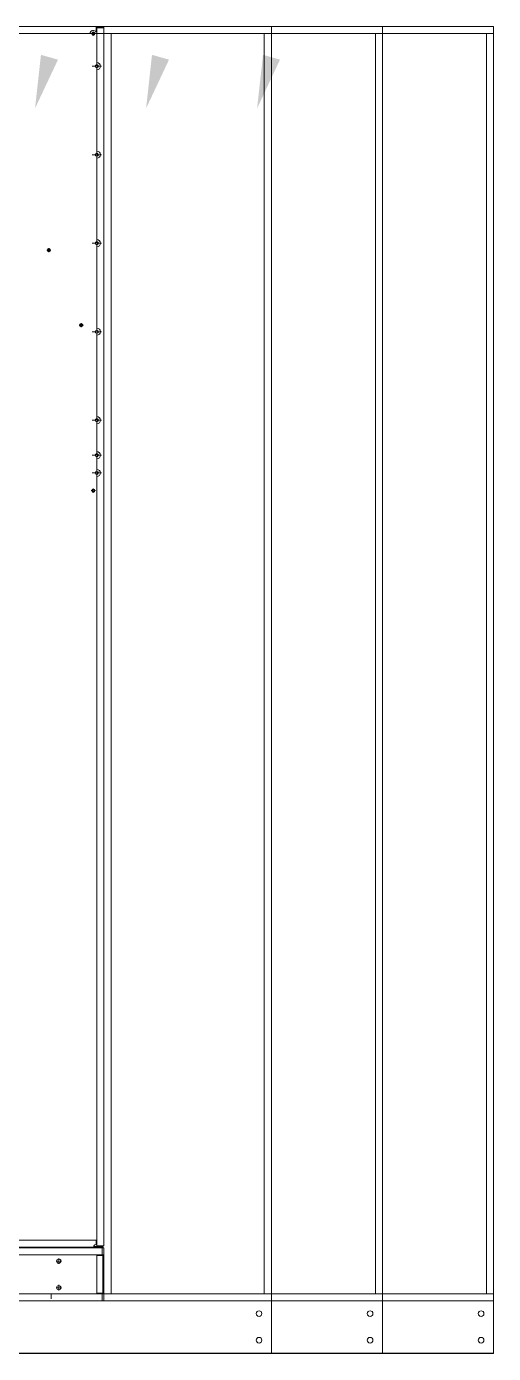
# Model space of a CAD drawing. Header units: millimetres. Extents: x -662642 to 33419, y -141169 to 23423.
# Drawn here: x -649183 to -647865, y -135444 to -131695 of the extents above; entities that cross this region are included whole.
import ezdxf

# ---------------------------------------------------------------- set-up
doc = ezdxf.new("R2010")
doc.units = ezdxf.units.MM
doc.linetypes.add('DASHDOT', pattern=[18.5, 12, -3, 0.5, -3])
doc.layers.add('냉각탑_dim', color=1, linetype='Continuous')

# ---------------------------------------------------------------- blocks, each defined once
blk = doc.blocks.new('1')
at = {"color": 7, "lineweight": 20}
for p, q in [((16728.6, 12708.5), (17480.6, 12708.5)), ((17232.6, 12688.5), (17463.6, 12688.5)), ((17482.6, 12705), (17482.6, 12606.5)), ((17502.6, 12705), (17502.6, 9264)), ((17522.6, 12688.5), (17522.6, 9128.5)), ((17482.6, 12586.5), (17482.6, 12356.5)), ((17482.6, 12336.5), (17482.6, 12106.5)), ((17482.6, 12086.5), (17482.6, 11856.5)), ((17482.6, 11836.5), (17482.6, 11606.5)), ((17482.6, 11586.5), (17482.6, 11507.5)), ((17482.6, 11487.5), (17482.6, 11457.5)), ((17482.6, 11437.5), (17482.6, 9264)), ((17497.9, 9258.5), (15109.3, 9258.5)), ((17462.6, 9260.1), (16312.6, 9260.1)), ((16728.6, 9280.5), (17480.6, 9280.5)), ((17473.6, 9260.5), (17237.6, 9260.5)), ((15104.6, 9238.5), (17502.6, 9238.5)), ((15109.3, 9238.5), (17497.9, 9238.5)), ((17482.6, 9236.5), (17482.6, 9130.5)), ((17499.4, 9130.5), (17499.4, 9236.5)), ((17502.6, 9236.5), (17502.6, 9130.5)), ((17502.6, 9130.5), (17502.6, 9236.5)), ((17502.6, 9108.5), (15104.6, 9108.5)), ((17497.9, 9128.5), (15109.3, 9128.5)), ((15109.3, 9108.5), (17497.9, 9108.5)), ((17502.6, 9128.5), (17353.6, 9128.5))]:
    blk.add_line(p, q, dxfattribs=at)
at = {"color": 7, "lineweight": 20, "ltscale": 0.4625}
for p, q in [((17480.6, 12708.5), (17499.1, 12708.5)), ((17499.1, 12706.5), (17480.6, 12706.5))]:
    blk.add_line(p, q, dxfattribs=at)
at = {"color": 7, "lineweight": 20, "ltscale": 0.0875}
for p, q in [((17480.6, 12708.5), (17480.6, 12705)), ((17502.6, 12705), (17499.1, 12705)), ((17502.6, 9264), (17499.1, 9264))]:
    blk.add_line(p, q, dxfattribs=at)
at = {"color": 7, "lineweight": 20, "ltscale": 0.05}
for p, q in [((17499.1, 12708.5), (17499.1, 12706.5)), ((17487.6, 9260.5), (17487.6, 9262.5)), ((17499.1, 9260.5), (17499.1, 9262.5)), ((17499.4, 9238.5), (17499.4, 9236.5)), ((17502.6, 9236.5), (17502.6, 9238.5)), ((17499.4, 9130.5), (17499.4, 9128.5)), ((17502.6, 9128.5), (17502.6, 9130.5))]:
    blk.add_line(p, q, dxfattribs=at)
at = {"lineweight": 20}
for p, q in [((17499.1, 12708.5), (18602.6, 12708.5)), ((17502.6, 12705), (17502.6, 12708.5)), ((18602.6, 12708.5), (18602.6, 9108.5)), ((17502.6, 12688.5), (18602.6, 12688.5)), ((18582.6, 12688.5), (18582.6, 9128.5)), ((17502.6, 9108.5), (12602.6, 9108.5)), ((18602.6, 9128.5), (17502.6, 9128.5)), ((18602.6, 9108.5), (17502.6, 9108.5))]:
    blk.add_line(p, q, dxfattribs=at)
at = {"color": 7, "linetype": 'DASHDOT', "lineweight": 20, "ltscale": 0.292499}
for p, q in [((17478.4, 12688.5), (17466.7, 12688.5)), ((17352.9, 12077), (17341.2, 12077)), ((17444.4, 11864.9), (17432.7, 11864.9)), ((17438.5, 11870.7), (17438.5, 11859)), ((17478.4, 11397.5), (17466.7, 11397.5))]:
    blk.add_line(p, q, dxfattribs=at)
at = {"color": 7, "linetype": 'DASHDOT', "lineweight": 20, "ltscale": 0.292505}
for p, q in [((17472.6, 12694.4), (17472.6, 12682.7)), ((17347, 12082.9), (17347, 12071.2)), ((17472.6, 11403.4), (17472.6, 11391.7))]:
    blk.add_line(p, q, dxfattribs=at)
at = {"color": 7, "lineweight": 20, "ltscale": 0.309422}
blk.add_line((17480.6, 12692.7), (17480.6, 12705), dxfattribs=at)
at = {"color": 7, "lineweight": 20, "ltscale": 0.4125}
for p, q in [((17482.6, 12705), (17499.1, 12705)), ((17499.1, 9264), (17482.6, 9264))]:
    blk.add_line(p, q, dxfattribs=at)
at = {"color": 7, "lineweight": 20, "ltscale": 0.0375}
for p, q in [((17499.1, 12706.5), (17499.1, 12705)), ((17499.1, 9262.5), (17499.1, 9264)), ((17499.4, 9236.5), (17497.9, 9236.5))]:
    blk.add_line(p, q, dxfattribs=at)
at = {"color": 7, "linetype": 'DASHDOT', "lineweight": 20}
for p, q in [((17495.6, 12596.5), (17469.6, 12596.5)), ((17482.6, 12609.5), (17482.6, 12583.5)), ((17495.6, 12346.5), (17469.6, 12346.5)), ((17482.6, 12359.5), (17482.6, 12333.5)), ((17482.6, 12109.5), (17482.6, 12083.5)), ((17495.6, 12096.5), (17469.6, 12096.5)), ((17495.6, 11846.5), (17469.6, 11846.5)), ((17482.6, 11859.5), (17482.6, 11833.5)), ((17495.6, 11596.5), (17469.6, 11596.5)), ((17482.6, 11609.5), (17482.6, 11583.5)), ((17482.6, 11510.5), (17482.6, 11484.5)), ((17495.6, 11497.5), (17469.6, 11497.5)), ((17495.6, 11447.5), (17469.6, 11447.5)), ((17482.6, 11460.5), (17482.6, 11434.5))]:
    blk.add_line(p, q, dxfattribs=at)
at = {"color": 7, "lineweight": 20, "ltscale": 0.010005}
for p, q in [((17367.6, 9260.1), (17367.6, 9260.5)), ((17418.1, 9260.1), (17418.1, 9260.5)), ((17432.1, 9260.1), (17432.1, 9260.5))]:
    blk.add_line(p, q, dxfattribs=at)
at = {"color": 7, "lineweight": 20, "ltscale": 0.04}
blk.add_line((17462.6, 9258.5), (17462.6, 9260.1), dxfattribs=at)
at = {"color": 7, "lineweight": 20, "ltscale": 0.250004}
blk.add_line((17472.6, 9260.1), (17462.6, 9260.1), dxfattribs=at)
at = {"color": 7, "lineweight": 20, "ltscale": 0.25}
blk.add_line((17482.6, 9260.1), (17472.6, 9260.1), dxfattribs=at)
at = {"color": 7, "lineweight": 20, "ltscale": 0.175}
for p, q in [((17473.6, 9260.5), (17487.6, 9260.5)), ((17480.6, 9262.5), (17487.6, 9262.5))]:
    blk.add_line(p, q, dxfattribs=at)
at = {"color": 7, "lineweight": 20, "ltscale": 0.164795}
blk.add_line((17474, 9262.5), (17480.6, 9262.5), dxfattribs=at)
at = {"color": 7, "lineweight": 20, "ltscale": 0.319497}
blk.add_line((17480.6, 9280.5), (17480.6, 9267.8), dxfattribs=at)
at = {"color": 7, "lineweight": 20, "ltscale": 0.01}
blk.add_line((17482.6, 9260.1), (17482.6, 9260.5), dxfattribs=at)
at = {"color": 7, "lineweight": 20, "ltscale": 0.2875}
for p, q in [((17487.6, 9262.5), (17499.1, 9262.5)), ((17499.1, 9260.5), (17487.6, 9260.5))]:
    blk.add_line(p, q, dxfattribs=at)
at = {"color": 7, "lineweight": 20, "ltscale": 0.1175}
for p, q in [((17502.6, 9258.5), (17497.9, 9258.5)), ((17497.9, 9258.5), (17497.9, 9253.8)), ((17502.6, 9130.5), (17497.9, 9130.5)), ((17497.9, 9108.5), (17497.9, 9113.2))]:
    blk.add_line(p, q, dxfattribs=at)
at = {"color": 7, "lineweight": 20, "ltscale": 0.16}
for p, q in [((17502.6, 9258.5), (17502.6, 9252.1)), ((17502.6, 9114.9), (17502.6, 9108.5))]:
    blk.add_line(p, q, dxfattribs=at)
at = {"color": 7, "linetype": 'DASHDOT', "lineweight": 20, "ltscale": 0.389996}
for p, q in [((17382.9, 9221), (17367.3, 9221)), ((17382.9, 9146), (17367.3, 9146))]:
    blk.add_line(p, q, dxfattribs=at)
at = {"color": 7, "linetype": 'DASHDOT', "lineweight": 20, "ltscale": 0.39}
for p, q in [((17375.1, 9228.8), (17375.1, 9213.2)), ((17375.1, 9153.8), (17375.1, 9138.2))]:
    blk.add_line(p, q, dxfattribs=at)
at = {"color": 7, "lineweight": 20, "ltscale": 0.3825}
for p, q in [((17497.9, 9236.5), (17482.6, 9236.5)), ((17497.9, 9238.5), (17497.9, 9253.8)), ((17482.6, 9130.5), (17497.9, 9130.5)), ((17497.9, 9113.2), (17497.9, 9128.5))]:
    blk.add_line(p, q, dxfattribs=at)
at = {"color": 7, "lineweight": 20, "ltscale": 0.08}
for p, q in [((17499.4, 9236.5), (17502.6, 9236.5)), ((17502.6, 9130.5), (17499.4, 9130.5))]:
    blk.add_line(p, q, dxfattribs=at)
at = {"color": 7, "lineweight": 20, "ltscale": 0.39}
for p, q in [((17502.6, 9252.1), (17502.6, 9236.5)), ((17502.6, 9130.5), (17502.6, 9114.9))]:
    blk.add_line(p, q, dxfattribs=at)
at = {"color": 7, "lineweight": 20, "ltscale": 0.34}
for p, q in [((17502.6, 9238.5), (17502.6, 9252.1)), ((17353.6, 9128.5), (17353.6, 9114.9)), ((17502.6, 9114.9), (17502.6, 9128.5))]:
    blk.add_line(p, q, dxfattribs=at)
at = {"color": 7, "lineweight": 20, "ltscale": 0.000462809}
blk.add_line((17502.6, 9249), (17502.6, 9249), dxfattribs=at)
at = {"color": 7, "lineweight": 20, "ltscale": 0.000447819}
blk.add_line((17493.1, 9108.5), (17493, 9108.5), dxfattribs=at)
at = {"color": 7, "lineweight": 20, "ltscale": 0.00043427}
blk.add_line((17502.6, 9118.1), (17502.6, 9118.1), dxfattribs=at)
at = {"color": 0, "lineweight": 20}
blk.add_line((18602.6, 8960.2), (18602.6, 9108.5), dxfattribs=at)
at = {"ltscale": 500}
blk.add_line((18602.6, 8960.2), (11402.6, 8960.2), dxfattribs=at)
at = {"color": 7, "lineweight": 20}
for centre, radius in [((17472.6, 12688.5), 4.5), ((17472.6, 12688.5), 3), ((17482.6, 12596.5), 4.5), ((17482.6, 12596.5), 3), ((17482.6, 12346.5), 4.5), ((17482.6, 12346.5), 3), ((17347, 12077), 4.5), ((17347, 12077), 3), ((17482.6, 12096.5), 4.5), ((17482.6, 12096.5), 3), ((17438.5, 11864.9), 4.5), ((17438.5, 11864.9), 3), ((17482.6, 11846.5), 4.5), ((17482.6, 11596.5), 4.5), ((17482.6, 11497.5), 4.5), ((17482.6, 11497.5), 3), ((17482.6, 11447.5), 4.5), ((17482.6, 11447.5), 3), ((17472.6, 11397.5), 4.5), ((17472.6, 11397.5), 3), ((17375.1, 9221), 6), ((17375.1, 9146), 6)]:
    blk.add_circle(centre, radius, dxfattribs=at)
at = {"lineweight": 20}
for centre in [(18567.6, 9072.7), (18567.6, 8997.7)]:
    blk.add_circle(centre, 8, dxfattribs=at)
at = {"color": 7, "lineweight": 20}
for centre, radius, start, end in [((17499.1, 12705), 3.5, 0, 90), ((17472.6, 12688.5), 9, 27.266, 180), ((17499.1, 12705), 1.5, 0, 90), ((17499.1, 12672), 3.5, 359.7619, 0), ((17499.1, 12663), 3.5, 0, 0.2381), ((17482.6, 12596.5), 10, 270, 90), ((17482.6, 12346.5), 10, 270, 90), ((17482.6, 12096.5), 10, 270, 90), ((17482.6, 11846.5), 10, 270, 90), ((17482.6, 11596.5), 10, 270, 90), ((17482.6, 11497.5), 10, 270, 90), ((17499.1, 11530), 3.5, 359.762, 0), ((17499.1, 11521), 3.5, 0, 0.238), ((17482.6, 11447.5), 10, 270, 90), ((17499.1, 11424), 3.5, 359.762, 0), ((17499.1, 11415), 3.5, 0, 0.2381), ((17499.1, 11380), 3.5, 359.7619, 0), ((17480.6, 9260.8), 7, 90, 152.0594), ((17344, 9114.9), 6.4, 269.7608, 270), ((17406.2, 9114.9), 6.4, 270, 270.229), ((17457.9, 9113.2), 4.7, 270, 270.2728)]:
    blk.add_arc(centre, radius, start, end, dxfattribs=at)
blk.add_open_spline([(17474.4, 9264), (17474.2, 9263.5), (17474.1, 9263), (17474, 9262.5), (17473.8, 9261.6), (17473.7, 9261), (17473.6, 9260.8), (17473.6, 9260.6), (17473.6, 9260.6), (17473.6, 9260.5), (17473.6, 9260.5), (17473.6, 9260.5)], degree=5, knots=[0, 0, 0, 0, 0, 0, 5.019575, 5.019575, 5.019575, 8.671425, 8.671425, 8.671425, 8.70839, 8.70839, 8.70839, 8.70839, 8.70839, 8.70839], dxfattribs=at)
at = {"layer": '냉각탑_dim', "lineweight": 20}
blk.add_solid([(17999.9, 12615), (17935.1, 12477.4), (17951.8, 12628.6)], dxfattribs=at)

msp = doc.modelspace()

# ---------------------------------------------------------------- block references
at = {"lineweight": 5}
for p in [(-667094.5, -144403.9), (-666780.9, -144403.9), (-666467.4, -144403.9)]:
    msp.add_blockref('1', p, dxfattribs=at)

doc.saveas('drawing.dxf')
